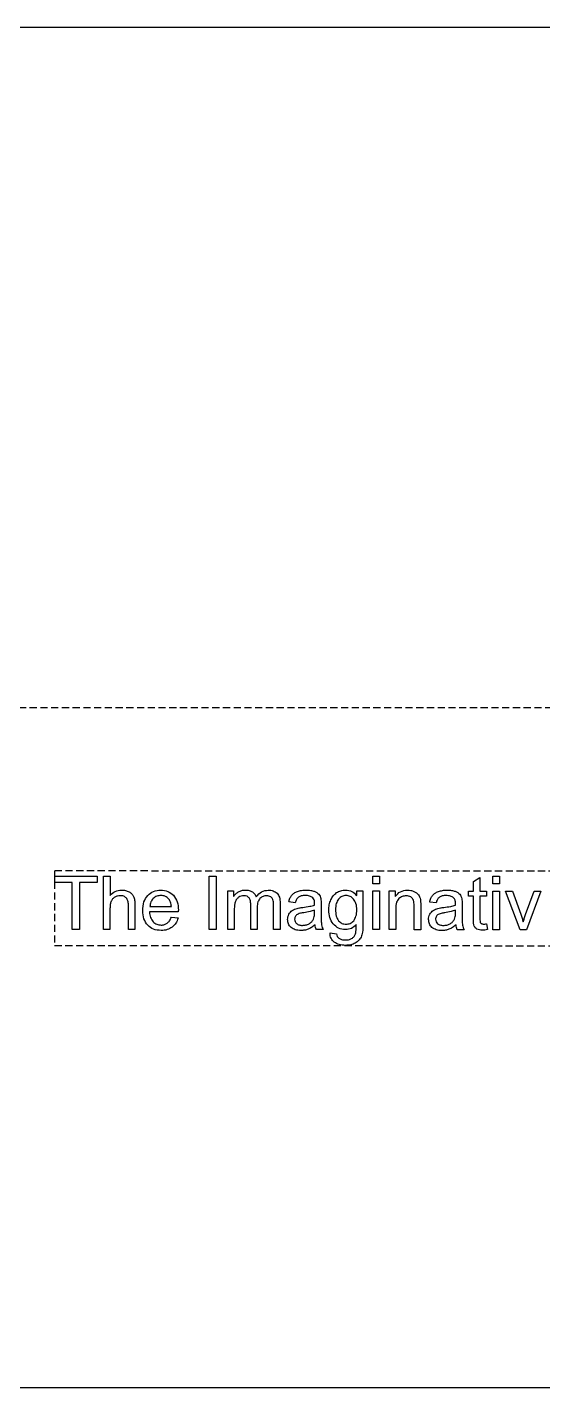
# Model space of a CAD drawing. Header units: millimetres. Extents: x -188 to 188, y -48 to 47.
# Drawn here: x 81.6 to 117.6, y -47.5 to 47.5 of the extents above; entities that cross this region are included whole.
import ezdxf

# ---------------------------------------------------------------- set-up
doc = ezdxf.new("R2010")
doc.units = ezdxf.units.MM
doc.linetypes.add('DASHED', pattern=[0.75, 0.5, -0.25])
doc.layers.get('0').update_dxf_attribs({"linetype": 'CONTINUOUS'})

msp = doc.modelspace()

# ---------------------------------------------------------------- linework, layer by layer
at = {"linetype": 'DASHED'}
for p, q in [((0, 0), (187.5, 0)), ((180, -11.445), (83.492, -11.414)), ((83.492, -11.414), (83.492, -16.62)), ((83.492, -16.62), (180, -16.651))]:
    msp.add_line(p, q, dxfattribs=at)
for p, q in [((83.503, -12.218), (83.503, -11.778)), ((83.503, -11.778), (86.457, -11.779)), ((84.731, -12.218), (83.503, -12.218)), ((84.73, -15.505), (84.731, -12.218)), ((85.224, -12.218), (85.223, -15.505)), ((86.457, -12.218), (85.224, -12.218)), ((86.457, -11.779), (86.457, -12.218)), ((86.903, -15.506), (86.904, -11.779)), ((86.904, -11.779), (87.362, -11.779)), ((87.362, -11.779), (87.362, -13.116)), ((94.283, -15.508), (94.284, -11.781)), ((94.284, -11.781), (94.777, -11.781)), ((94.777, -11.781), (94.776, -15.508)), ((105.718, -12.311), (105.718, -11.785)), ((105.718, -11.785), (106.176, -11.785)), ((106.176, -12.311), (105.718, -12.311)), ((106.176, -11.785), (106.176, -12.311)), ((112.747, -12.146), (113.202, -11.871)), ((112.747, -12.814), (112.747, -12.146)), ((113.202, -11.871), (113.202, -12.814)), ((114.112, -12.314), (114.112, -11.788)), ((114.112, -11.788), (114.57, -11.788)), ((114.57, -12.314), (114.112, -12.314)), ((114.57, -11.788), (114.57, -12.314)), ((95.587, -15.508), (95.588, -12.809)), ((95.588, -12.809), (95.997, -12.809)), ((95.997, -12.809), (95.997, -13.188)), ((104.602, -13.137), (104.602, -12.812)), ((104.602, -12.812), (105.024, -12.812)), ((105.024, -12.812), (105.023, -15.145)), ((105.717, -15.512), (105.718, -12.812)), ((105.718, -12.812), (106.176, -12.812)), ((106.176, -12.812), (106.175, -15.512)), ((106.871, -15.512), (106.872, -12.812)), ((106.872, -12.812), (107.284, -12.812)), ((107.284, -12.812), (107.284, -13.196)), ((112.411, -13.17), (112.411, -12.814)), ((112.411, -12.814), (112.747, -12.814)), ((112.747, -13.17), (112.411, -13.17)), ((112.746, -14.723), (112.747, -13.17)), ((113.202, -13.17), (113.201, -14.749)), ((113.202, -12.814), (113.662, -12.815)), ((113.662, -13.17), (113.202, -13.17)), ((113.662, -12.815), (113.662, -13.17)), ((114.111, -15.514), (114.112, -12.815)), ((114.112, -12.815), (114.57, -12.815)), ((114.57, -12.815), (114.569, -15.515)), ((116.015, -15.515), (114.989, -12.815)), ((114.989, -12.815), (115.472, -12.815)), ((115.472, -12.815), (116.051, -14.432)), ((116.394, -14.463), (116.995, -12.816)), ((117.465, -12.816), (116.442, -15.515)), ((116.995, -12.816), (117.465, -12.816)), ((87.361, -14.029), (87.361, -15.506)), ((88.645, -15.506), (88.645, -13.795)), ((89.103, -13.795), (89.102, -15.506)), ((90.145, -13.897), (91.652, -13.898)), ((96.045, -14.108), (96.045, -15.509)), ((97.191, -15.509), (97.192, -13.755)), ((97.649, -13.941), (97.649, -15.509)), ((98.79, -15.509), (98.791, -13.809)), ((99.246, -13.656), (99.245, -15.51)), ((100.296, -13.641), (99.848, -13.58)), ((101.648, -14.323), (101.648, -14.155)), ((102.111, -13.769), (102.11, -14.379)), ((107.329, -14.038), (107.329, -15.512)), ((108.608, -15.513), (108.608, -13.87)), ((109.066, -13.853), (109.065, -15.513)), ((110.139, -13.645), (109.691, -13.583)), ((111.491, -14.326), (111.491, -14.159)), ((111.954, -13.772), (111.953, -14.382)), ((92.133, -14.274), (90.119, -14.274)), ((91.647, -14.638), (92.12, -14.696)), ((113.661, -15.105), (113.727, -15.509)), ((85.223, -15.505), (84.73, -15.505)), ((87.361, -15.506), (86.903, -15.506)), ((89.102, -15.506), (88.645, -15.506)), ((94.776, -15.508), (94.283, -15.508)), ((96.045, -15.509), (95.587, -15.508)), ((97.649, -15.509), (97.191, -15.509)), ((99.245, -15.51), (98.79, -15.509)), ((102.255, -15.511), (101.777, -15.51)), ((102.735, -15.734), (103.18, -15.801)), ((106.175, -15.512), (105.717, -15.512)), ((107.329, -15.512), (106.871, -15.512)), ((109.065, -15.513), (108.608, -15.513)), ((112.098, -15.514), (111.62, -15.514)), ((114.569, -15.515), (114.111, -15.514)), ((116.442, -15.515), (116.015, -15.515))]:
    msp.add_line(p, q)
msp.add_lwpolyline([(-187.5, 47.5), (187.5, 47.5), (187.5, -47.5), (-187.5, -47.5)], close=True)
for points, knots in [([(87.362, -13.116), (87.475, -13.008), (87.702, -12.792), (88.014, -12.761), (88.17, -12.745)], [0, 0, 0, 0, 0.0456846, 0.09125307, 0.09125307, 0.09125307, 0.09125307]), ([(87.693, -13.245), (87.638, -13.282), (87.529, -13.357), (87.468, -13.473), (87.438, -13.531)], [0, 0, 0, 0, 0.01974658, 0.03886842, 0.03886842, 0.03886842, 0.03886842]), ([(88.076, -13.139), (88.009, -13.144), (87.874, -13.153), (87.754, -13.214), (87.693, -13.245)], [0, 0, 0, 0, 0.01990852, 0.04005298, 0.04005298, 0.04005298, 0.04005298]), ([(88.497, -13.296), (88.439, -13.25), (88.317, -13.153), (88.16, -13.144), (88.076, -13.139)], [0, 0, 0, 0, 0.02144331, 0.0458761, 0.0458761, 0.0458761, 0.0458761]), ([(88.17, -12.745), (88.265, -12.749), (88.446, -12.757), (88.612, -12.829), (88.691, -12.864)], [0, 0, 0, 0, 0.02818201, 0.05384816, 0.05384816, 0.05384816, 0.05384816]), ([(88.645, -13.795), (88.643, -13.693), (88.639, -13.512), (88.54, -13.361), (88.497, -13.296)], [0, 0, 0, 0, 0.02987943, 0.05304606, 0.05304606, 0.05304606, 0.05304606]), ([(88.691, -12.864), (88.759, -12.906), (88.892, -12.989), (88.97, -13.124), (89.008, -13.19)], [0, 0, 0, 0, 0.02362278, 0.04612395, 0.04612395, 0.04612395, 0.04612395]), ([(89.008, -13.19), (89.035, -13.275), (89.099, -13.471), (89.101, -13.678), (89.103, -13.795)], [0, 0, 0, 0, 0.02652964, 0.06156466, 0.06156466, 0.06156466, 0.06156466]), ([(89.647, -14.179), (89.656, -13.971), (89.674, -13.584), (89.896, -13.268), (89.998, -13.122)], [0, 0, 0, 0, 0.0611343, 0.113477, 0.113477, 0.113477, 0.113477]), ([(89.998, -13.122), (90.125, -13.012), (90.387, -12.788), (90.732, -12.76), (90.908, -12.746)], [0, 0, 0, 0, 0.0491902, 0.1007699, 0.1007699, 0.1007699, 0.1007699]), ([(90.913, -13.122), (90.812, -13.131), (90.614, -13.147), (90.459, -13.272), (90.383, -13.333)], [0, 0, 0, 0, 0.0294873, 0.0582273, 0.0582273, 0.0582273, 0.0582273]), ([(90.908, -12.746), (91.079, -12.76), (91.414, -12.788), (91.668, -13.008), (91.792, -13.115)], [0, 0, 0, 0, 0.05004535, 0.09807473, 0.09807473, 0.09807473, 0.09807473]), ([(91.48, -13.387), (91.401, -13.31), (91.243, -13.155), (91.023, -13.133), (90.913, -13.122)], [0, 0, 0, 0, 0.0319896, 0.0642593, 0.0642593, 0.0642593, 0.0642593]), ([(91.792, -13.115), (91.892, -13.258), (92.109, -13.568), (92.126, -13.948), (92.135, -14.152)], [0, 0, 0, 0, 0.051286, 0.1112608, 0.1112608, 0.1112608, 0.1112608]), ([(95.997, -13.188), (96.043, -13.125), (96.136, -12.997), (96.269, -12.912), (96.335, -12.869)], [0, 0, 0, 0, 0.02322327, 0.04683379, 0.04683379, 0.04683379, 0.04683379]), ([(96.357, -13.246), (96.306, -13.285), (96.201, -13.363), (96.147, -13.483), (96.119, -13.544)], [0, 0, 0, 0, 0.01888641, 0.03861774, 0.03861774, 0.03861774, 0.03861774]), ([(96.335, -12.869), (96.409, -12.833), (96.561, -12.761), (96.729, -12.752), (96.816, -12.748)], [0, 0, 0, 0, 0.02431096, 0.04997357, 0.04997357, 0.04997357, 0.04997357]), ([(96.714, -13.145), (96.651, -13.149), (96.524, -13.157), (96.413, -13.217), (96.357, -13.246)], [0, 0, 0, 0, 0.01876204, 0.03751058, 0.03751058, 0.03751058, 0.03751058]), ([(97.08, -13.297), (97.034, -13.253), (96.932, -13.156), (96.791, -13.148), (96.714, -13.145)], [0, 0, 0, 0, 0.01866158, 0.04085366, 0.04085366, 0.04085366, 0.04085366]), ([(96.816, -12.748), (96.909, -12.752), (97.082, -12.758), (97.236, -12.836), (97.308, -12.873)], [0, 0, 0, 0, 0.02747289, 0.05127652, 0.05127652, 0.05127652, 0.05127652]), ([(97.192, -13.755), (97.19, -13.664), (97.187, -13.502), (97.112, -13.36), (97.08, -13.297)], [0, 0, 0, 0, 0.0268381, 0.04766779, 0.04766779, 0.04766779, 0.04766779]), ([(97.308, -12.873), (97.367, -12.919), (97.487, -13.012), (97.548, -13.151), (97.578, -13.221)], [0, 0, 0, 0, 0.02215527, 0.04474645, 0.04474645, 0.04474645, 0.04474645]), ([(97.578, -13.221), (97.69, -13.083), (97.907, -12.816), (98.247, -12.771), (98.412, -12.749)], [0, 0, 0, 0, 0.05114945, 0.09914813, 0.09914813, 0.09914813, 0.09914813]), ([(98.31, -13.145), (98.22, -13.152), (98.043, -13.167), (97.905, -13.279), (97.837, -13.334)], [0, 0, 0, 0, 0.02648308, 0.0520237, 0.0520237, 0.0520237, 0.0520237]), ([(98.585, -13.219), (98.543, -13.197), (98.457, -13.153), (98.36, -13.148), (98.31, -13.145)], [0, 0, 0, 0, 0.01386107, 0.02871998, 0.02871998, 0.02871998, 0.02871998]), ([(98.412, -12.749), (98.535, -12.755), (98.765, -12.767), (98.946, -12.906), (99.03, -12.971)], [0, 0, 0, 0, 0.03595838, 0.06705854, 0.06705854, 0.06705854, 0.06705854]), ([(98.746, -13.413), (98.728, -13.375), (98.691, -13.296), (98.621, -13.245), (98.585, -13.219)], [0, 0, 0, 0, 0.01256901, 0.0256352, 0.0256352, 0.0256352, 0.0256352]), ([(99.03, -12.971), (99.093, -13.062), (99.234, -13.267), (99.241, -13.518), (99.246, -13.656)], [0, 0, 0, 0, 0.03256748, 0.07318873, 0.07318873, 0.07318873, 0.07318873]), ([(99.848, -13.58), (99.87, -13.492), (99.911, -13.325), (100.005, -13.183), (100.049, -13.116)], [0, 0, 0, 0, 0.02718693, 0.05088801, 0.05088801, 0.05088801, 0.05088801]), ([(100.049, -13.116), (100.103, -13.06), (100.218, -12.941), (100.372, -12.878), (100.453, -12.845)], [0, 0, 0, 0, 0.02316629, 0.04920056, 0.04920056, 0.04920056, 0.04920056]), ([(100.523, -13.241), (100.474, -13.291), (100.363, -13.403), (100.32, -13.556), (100.296, -13.641)], [0, 0, 0, 0, 0.02060045, 0.04671338, 0.04671338, 0.04671338, 0.04671338]), ([(100.453, -12.845), (100.548, -12.817), (100.748, -12.758), (100.956, -12.752), (101.066, -12.749)], [0, 0, 0, 0, 0.02941707, 0.06223335, 0.06223335, 0.06223335, 0.06223335]), ([(101, -13.128), (100.904, -13.13), (100.736, -13.132), (100.587, -13.208), (100.523, -13.241)], [0, 0, 0, 0, 0.02820058, 0.04956357, 0.04956357, 0.04956357, 0.04956357]), ([(101.521, -13.283), (101.45, -13.238), (101.292, -13.137), (101.104, -13.131), (101, -13.128)], [0, 0, 0, 0, 0.02470696, 0.05526828, 0.05526828, 0.05526828, 0.05526828]), ([(101.066, -12.749), (101.171, -12.751), (101.362, -12.755), (101.546, -12.807), (101.628, -12.831)], [0, 0, 0, 0, 0.03139723, 0.0569843, 0.0569843, 0.0569843, 0.0569843]), ([(101.651, -13.677), (101.649, -13.595), (101.646, -13.449), (101.559, -13.333), (101.521, -13.283)], [0, 0, 0, 0, 0.02405156, 0.04240866, 0.04240866, 0.04240866, 0.04240866]), ([(101.628, -12.831), (101.693, -12.857), (101.812, -12.906), (101.904, -12.995), (101.946, -13.036)], [0, 0, 0, 0, 0.02087626, 0.03810956, 0.03810956, 0.03810956, 0.03810956]), ([(101.946, -13.036), (101.977, -13.081), (102.044, -13.176), (102.073, -13.288), (102.088, -13.347)], [0, 0, 0, 0, 0.01641036, 0.03448813, 0.03448813, 0.03448813, 0.03448813]), ([(102.784, -13.433), (102.835, -13.331), (102.933, -13.133), (103.106, -12.995), (103.19, -12.928)], [0, 0, 0, 0, 0.03363538, 0.06543543, 0.06543543, 0.06543543, 0.06543543]), ([(103.19, -12.928), (103.284, -12.876), (103.478, -12.769), (103.7, -12.757), (103.814, -12.75)], [0, 0, 0, 0, 0.03181863, 0.06563654, 0.06563654, 0.06563654, 0.06563654]), ([(103.847, -13.129), (103.748, -13.14), (103.547, -13.163), (103.402, -13.305), (103.328, -13.377)], [0, 0, 0, 0, 0.02888965, 0.05896409, 0.05896409, 0.05896409, 0.05896409]), ([(103.814, -12.75), (103.967, -12.767), (104.276, -12.801), (104.493, -13.024), (104.602, -13.137)], [0, 0, 0, 0, 0.04465436, 0.0902552, 0.0902552, 0.0902552, 0.0902552]), ([(104.377, -13.381), (104.301, -13.308), (104.153, -13.164), (103.947, -13.14), (103.847, -13.129)], [0, 0, 0, 0, 0.03072623, 0.06016402, 0.06016402, 0.06016402, 0.06016402]), ([(107.284, -13.196), (107.395, -13.067), (107.622, -12.803), (107.968, -12.769), (108.143, -12.752)], [0, 0, 0, 0, 0.0493425, 0.1001459, 0.1001459, 0.1001459, 0.1001459]), ([(108.047, -13.148), (107.953, -13.156), (107.767, -13.17), (107.617, -13.28), (107.542, -13.334)], [0, 0, 0, 0, 0.02762453, 0.05470367, 0.05470367, 0.05470367, 0.05470367]), ([(108.366, -13.231), (108.317, -13.207), (108.217, -13.157), (108.105, -13.151), (108.047, -13.148)], [0, 0, 0, 0, 0.01602264, 0.033274, 0.033274, 0.033274, 0.033274]), ([(108.143, -12.752), (108.222, -12.755), (108.376, -12.762), (108.521, -12.814), (108.592, -12.84)], [0, 0, 0, 0, 0.02352132, 0.04595632, 0.04595632, 0.04595632, 0.04595632]), ([(108.555, -13.452), (108.533, -13.408), (108.489, -13.318), (108.407, -13.26), (108.366, -13.231)], [0, 0, 0, 0, 0.01449054, 0.02953594, 0.02953594, 0.02953594, 0.02953594]), ([(108.592, -12.84), (108.655, -12.869), (108.772, -12.926), (108.858, -13.024), (108.898, -13.07)], [0, 0, 0, 0, 0.02056215, 0.03867255, 0.03867255, 0.03867255, 0.03867255]), ([(108.898, -13.07), (108.93, -13.12), (108.995, -13.226), (109.025, -13.346), (109.04, -13.408)], [0, 0, 0, 0, 0.01780841, 0.0368861, 0.0368861, 0.0368861, 0.0368861]), ([(109.691, -13.583), (109.713, -13.495), (109.754, -13.329), (109.848, -13.186), (109.892, -13.12)], [0, 0, 0, 0, 0.0271869, 0.0508881, 0.0508881, 0.0508881, 0.0508881]), ([(109.892, -13.12), (109.946, -13.063), (110.061, -12.944), (110.215, -12.881), (110.296, -12.848)], [0, 0, 0, 0, 0.02316629, 0.04920056, 0.04920056, 0.04920056, 0.04920056]), ([(110.366, -13.244), (110.317, -13.294), (110.206, -13.406), (110.163, -13.559), (110.139, -13.645)], [0, 0, 0, 0, 0.02060038, 0.04671334, 0.04671334, 0.04671334, 0.04671334]), ([(110.296, -12.848), (110.391, -12.82), (110.591, -12.761), (110.799, -12.756), (110.909, -12.753)], [0, 0, 0, 0, 0.02941696, 0.06223324, 0.06223324, 0.06223324, 0.06223324]), ([(110.843, -13.131), (110.747, -13.133), (110.579, -13.135), (110.43, -13.212), (110.366, -13.244)], [0, 0, 0, 0, 0.02820069, 0.04956358, 0.04956358, 0.04956358, 0.04956358]), ([(111.364, -13.287), (111.293, -13.241), (111.135, -13.141), (110.947, -13.135), (110.843, -13.131)], [0, 0, 0, 0, 0.02470707, 0.05526839, 0.05526839, 0.05526839, 0.05526839]), ([(110.909, -12.753), (111.014, -12.754), (111.205, -12.758), (111.389, -12.81), (111.471, -12.834)], [0, 0, 0, 0, 0.03139723, 0.05698418, 0.05698418, 0.05698418, 0.05698418]), ([(111.494, -13.681), (111.492, -13.598), (111.489, -13.452), (111.402, -13.337), (111.364, -13.287)], [0, 0, 0, 0, 0.02405158, 0.04240848, 0.04240848, 0.04240848, 0.04240848]), ([(111.471, -12.834), (111.536, -12.861), (111.655, -12.909), (111.747, -12.998), (111.789, -13.039)], [0, 0, 0, 0, 0.02087615, 0.03810972, 0.03810972, 0.03810972, 0.03810972]), ([(111.789, -13.039), (111.82, -13.084), (111.887, -13.179), (111.916, -13.291), (111.931, -13.35)], [0, 0, 0, 0, 0.01641036, 0.03448806, 0.03448806, 0.03448806, 0.03448806]), ([(87.438, -13.531), (87.416, -13.602), (87.365, -13.764), (87.363, -13.933), (87.361, -14.029)], [0, 0, 0, 0, 0.02222917, 0.05063761, 0.05063761, 0.05063761, 0.05063761]), ([(89.993, -15.203), (89.892, -15.062), (89.674, -14.757), (89.656, -14.381), (89.647, -14.179)], [0, 0, 0, 0, 0.050965, 0.1101047, 0.1101047, 0.1101047, 0.1101047]), ([(90.383, -13.333), (90.319, -13.412), (90.186, -13.577), (90.159, -13.787), (90.145, -13.897)], [0, 0, 0, 0, 0.02977147, 0.0623282, 0.0623282, 0.0623282, 0.0623282]), ([(91.652, -13.898), (91.641, -13.796), (91.62, -13.612), (91.523, -13.456), (91.48, -13.387)], [0, 0, 0, 0, 0.03037416, 0.0545429, 0.0545429, 0.0545429, 0.0545429]), ([(92.135, -14.152), (92.135, -14.169), (92.135, -14.21), (92.133, -14.251), (92.133, -14.274)], [0, 0, 0, 0, 0.00508461, 0.01220503, 0.01220503, 0.01220503, 0.01220503]), ([(96.119, -13.544), (96.098, -13.623), (96.048, -13.807), (96.046, -13.999), (96.045, -14.108)], [0, 0, 0, 0, 0.02452703, 0.05711804, 0.05711804, 0.05711804, 0.05711804]), ([(97.837, -13.334), (97.783, -13.414), (97.658, -13.595), (97.652, -13.816), (97.649, -13.941)], [0, 0, 0, 0, 0.02838167, 0.06469, 0.06469, 0.06469, 0.06469]), ([(98.791, -13.809), (98.791, -13.73), (98.791, -13.596), (98.759, -13.466), (98.746, -13.413)], [0, 0, 0, 0, 0.02363591, 0.03990168, 0.03990168, 0.03990168, 0.03990168]), ([(99.859, -14.436), (99.891, -14.384), (99.955, -14.282), (100.049, -14.209), (100.096, -14.173)], [0, 0, 0, 0, 0.01808199, 0.03562594, 0.03562594, 0.03562594, 0.03562594]), ([(100.096, -14.173), (100.147, -14.142), (100.25, -14.078), (100.366, -14.041), (100.425, -14.023)], [0, 0, 0, 0, 0.01781162, 0.03629684, 0.03629684, 0.03629684, 0.03629684]), ([(100.425, -14.023), (100.481, -14.01), (100.616, -13.981), (100.752, -13.964), (100.832, -13.954)], [0, 0, 0, 0, 0.01726253, 0.04126867, 0.04126867, 0.04126867, 0.04126867]), ([(100.832, -13.954), (100.993, -13.935), (101.269, -13.902), (101.537, -13.828), (101.648, -13.797)], [0, 0, 0, 0, 0.04865164, 0.08320946, 0.08320946, 0.08320946, 0.08320946]), ([(101.648, -14.155), (101.545, -14.189), (101.301, -14.269), (101.047, -14.307), (100.9, -14.328)], [0, 0, 0, 0, 0.03253015, 0.07683364, 0.07683364, 0.07683364, 0.07683364]), ([(101.648, -13.797), (101.649, -13.771), (101.65, -13.732), (101.65, -13.692), (101.651, -13.677)], [0, 0, 0, 0, 0.0076922, 0.01195068, 0.01195068, 0.01195068, 0.01195068]), ([(102.088, -13.347), (102.094, -13.402), (102.111, -13.542), (102.111, -13.683), (102.111, -13.769)], [0, 0, 0, 0, 0.01648606, 0.04229469, 0.04229469, 0.04229469, 0.04229469]), ([(102.644, -14.146), (102.65, -14.02), (102.66, -13.776), (102.744, -13.545), (102.784, -13.433)], [0, 0, 0, 0, 0.03731049, 0.0730432, 0.0730432, 0.0730432, 0.0730432]), ([(102.949, -15.109), (102.86, -14.966), (102.677, -14.671), (102.655, -14.324), (102.644, -14.146)], [0, 0, 0, 0, 0.0497427, 0.1024737, 0.1024737, 0.1024737, 0.1024737]), ([(103.328, -13.377), (103.266, -13.477), (103.127, -13.701), (103.119, -13.966), (103.115, -14.113)], [0, 0, 0, 0, 0.03470708, 0.07784128, 0.07784128, 0.07784128, 0.07784128]), ([(103.115, -14.113), (103.118, -14.27), (103.123, -14.548), (103.264, -14.785), (103.325, -14.888)], [0, 0, 0, 0, 0.04625022, 0.08157824, 0.08157824, 0.08157824, 0.08157824]), ([(104.597, -14.128), (104.592, -13.979), (104.584, -13.709), (104.441, -13.482), (104.377, -13.381)], [0, 0, 0, 0, 0.04381609, 0.07916658, 0.07916658, 0.07916658, 0.07916658]), ([(104.383, -14.89), (104.445, -14.788), (104.587, -14.556), (104.593, -14.283), (104.597, -14.128)], [0, 0, 0, 0, 0.03504585, 0.08032501, 0.08032501, 0.08032501, 0.08032501]), ([(107.542, -13.334), (107.48, -13.42), (107.333, -13.629), (107.331, -13.887), (107.329, -14.038)], [0, 0, 0, 0, 0.03124296, 0.07509859, 0.07509859, 0.07509859, 0.07509859]), ([(108.608, -13.87), (108.608, -13.788), (108.607, -13.647), (108.57, -13.51), (108.555, -13.452)], [0, 0, 0, 0, 0.02447236, 0.0423091, 0.0423091, 0.0423091, 0.0423091]), ([(109.04, -13.408), (109.048, -13.466), (109.066, -13.614), (109.066, -13.763), (109.066, -13.853)], [0, 0, 0, 0, 0.01758058, 0.04459785, 0.04459785, 0.04459785, 0.04459785]), ([(109.702, -14.439), (109.734, -14.387), (109.798, -14.285), (109.892, -14.212), (109.939, -14.176)], [0, 0, 0, 0, 0.01808206, 0.03562601, 0.03562601, 0.03562601, 0.03562601]), ([(109.939, -14.176), (109.99, -14.145), (110.093, -14.081), (110.209, -14.045), (110.268, -14.026)], [0, 0, 0, 0, 0.01781151, 0.03629685, 0.03629685, 0.03629685, 0.03629685]), ([(110.268, -14.026), (110.324, -14.014), (110.459, -13.984), (110.595, -13.967), (110.675, -13.957)], [0, 0, 0, 0, 0.01726241, 0.04126855, 0.04126855, 0.04126855, 0.04126855]), ([(110.675, -13.957), (110.836, -13.938), (111.112, -13.905), (111.38, -13.831), (111.491, -13.8)], [0, 0, 0, 0, 0.04865176, 0.08320958, 0.08320958, 0.08320958, 0.08320958]), ([(111.491, -14.159), (111.388, -14.192), (111.144, -14.272), (110.89, -14.31), (110.743, -14.331)], [0, 0, 0, 0, 0.03253004, 0.07683353, 0.07683353, 0.07683353, 0.07683353]), ([(111.491, -13.8), (111.492, -13.775), (111.493, -13.735), (111.493, -13.695), (111.494, -13.681)], [0, 0, 0, 0, 0.0076922, 0.01195068, 0.01195068, 0.01195068, 0.01195068]), ([(111.931, -13.35), (111.937, -13.405), (111.954, -13.545), (111.954, -13.686), (111.954, -13.772)], [0, 0, 0, 0, 0.01648609, 0.04229471, 0.04229471, 0.04229471, 0.04229471]), ([(90.119, -14.274), (90.133, -14.409), (90.157, -14.659), (90.304, -14.862), (90.371, -14.955)], [0, 0, 0, 0, 0.03999691, 0.07379614, 0.07379614, 0.07379614, 0.07379614]), ([(90.371, -14.955), (90.451, -15.024), (90.614, -15.163), (90.827, -15.182), (90.935, -15.192)], [0, 0, 0, 0, 0.0309938, 0.06256556, 0.06256556, 0.06256556, 0.06256556]), ([(90.935, -15.192), (91.015, -15.187), (91.169, -15.178), (91.301, -15.098), (91.365, -15.06)], [0, 0, 0, 0, 0.02355673, 0.04555515, 0.04555515, 0.04555515, 0.04555515]), ([(91.365, -15.06), (91.422, -15.005), (91.548, -14.887), (91.612, -14.725), (91.647, -14.638)], [0, 0, 0, 0, 0.02342843, 0.0513109, 0.0513109, 0.0513109, 0.0513109]), ([(92.12, -14.696), (92.076, -14.825), (91.992, -15.075), (91.799, -15.253), (91.705, -15.339)], [0, 0, 0, 0, 0.04010569, 0.07761184, 0.07761184, 0.07761184, 0.07761184]), ([(99.769, -14.798), (99.773, -14.734), (99.78, -14.607), (99.833, -14.492), (99.859, -14.436)], [0, 0, 0, 0, 0.01910409, 0.03763861, 0.03763861, 0.03763861, 0.03763861]), ([(100.008, -15.353), (99.938, -15.275), (99.797, -15.117), (99.778, -14.905), (99.769, -14.798)], [0, 0, 0, 0, 0.03056035, 0.06192567, 0.06192567, 0.06192567, 0.06192567]), ([(100.321, -14.568), (100.302, -14.602), (100.265, -14.669), (100.26, -14.747), (100.257, -14.785)], [0, 0, 0, 0, 0.01137413, 0.02289191, 0.02289191, 0.02289191, 0.02289191]), ([(100.257, -14.785), (100.263, -14.844), (100.275, -14.961), (100.355, -15.047), (100.396, -15.09)], [0, 0, 0, 0, 0.01713163, 0.0343481, 0.0343481, 0.0343481, 0.0343481]), ([(100.501, -14.419), (100.465, -14.438), (100.393, -14.474), (100.345, -14.537), (100.321, -14.568)], [0, 0, 0, 0, 0.01210357, 0.02364865, 0.02364865, 0.02364865, 0.02364865]), ([(100.396, -15.09), (100.451, -15.126), (100.574, -15.205), (100.72, -15.21), (100.801, -15.213)], [0, 0, 0, 0, 0.01936292, 0.0430429, 0.0430429, 0.0430429, 0.0430429]), ([(100.9, -14.328), (100.819, -14.34), (100.684, -14.359), (100.554, -14.402), (100.501, -14.419)], [0, 0, 0, 0, 0.02447097, 0.04101622, 0.04101622, 0.04101622, 0.04101622]), ([(100.801, -15.213), (100.886, -15.208), (101.05, -15.2), (101.199, -15.131), (101.271, -15.097)], [0, 0, 0, 0, 0.02514297, 0.04884061, 0.04884061, 0.04884061, 0.04884061]), ([(101.686, -15.177), (101.605, -15.243), (101.454, -15.365), (101.278, -15.445), (101.196, -15.482)], [0, 0, 0, 0, 0.03101436, 0.05787274, 0.05787274, 0.05787274, 0.05787274]), ([(101.271, -15.097), (101.335, -15.056), (101.461, -14.974), (101.537, -14.844), (101.574, -14.781)], [0, 0, 0, 0, 0.02250516, 0.04432052, 0.04432052, 0.04432052, 0.04432052]), ([(101.574, -14.781), (101.595, -14.717), (101.645, -14.569), (101.647, -14.413), (101.648, -14.323)], [0, 0, 0, 0, 0.01997337, 0.04660212, 0.04660212, 0.04660212, 0.04660212]), ([(101.777, -15.51), (101.755, -15.46), (101.71, -15.353), (101.694, -15.238), (101.686, -15.177)], [0, 0, 0, 0, 0.01651296, 0.03467442, 0.03467442, 0.03467442, 0.03467442]), ([(102.11, -14.379), (102.109, -14.553), (102.108, -14.823), (102.131, -15.091), (102.139, -15.186)], [0, 0, 0, 0, 0.05208636, 0.08080057, 0.08080057, 0.08080057, 0.08080057]), ([(102.139, -15.186), (102.152, -15.242), (102.176, -15.355), (102.229, -15.459), (102.255, -15.511)], [0, 0, 0, 0, 0.01711822, 0.03453814, 0.03453814, 0.03453814, 0.03453814]), ([(103.811, -15.511), (103.637, -15.496), (103.3, -15.468), (103.064, -15.226), (102.949, -15.109)], [0, 0, 0, 0, 0.05039077, 0.09794557, 0.09794557, 0.09794557, 0.09794557]), ([(103.325, -14.888), (103.4, -14.959), (103.548, -15.101), (103.752, -15.122), (103.854, -15.132)], [0, 0, 0, 0, 0.02999912, 0.05973874, 0.05973874, 0.05973874, 0.05973874]), ([(104.558, -15.158), (104.453, -15.261), (104.244, -15.465), (103.954, -15.496), (103.811, -15.511)], [0, 0, 0, 0, 0.04285854, 0.08485314, 0.08485314, 0.08485314, 0.08485314]), ([(103.854, -15.132), (103.955, -15.122), (104.159, -15.101), (104.308, -14.96), (104.383, -14.89)], [0, 0, 0, 0, 0.0296085, 0.05965064, 0.05965064, 0.05965064, 0.05965064]), ([(104.525, -15.745), (104.535, -15.673), (104.562, -15.478), (104.56, -15.282), (104.558, -15.158)], [0, 0, 0, 0, 0.0218275, 0.05888517, 0.05888517, 0.05888517, 0.05888517]), ([(105.023, -15.145), (105.023, -15.327), (105.024, -15.632), (104.932, -15.921), (104.895, -16.039)], [0, 0, 0, 0, 0.0539562, 0.09073296, 0.09073296, 0.09073296, 0.09073296]), ([(109.612, -14.801), (109.616, -14.737), (109.623, -14.61), (109.676, -14.495), (109.702, -14.439)], [0, 0, 0, 0, 0.01910409, 0.03763857, 0.03763857, 0.03763857, 0.03763857]), ([(109.851, -15.357), (109.781, -15.278), (109.64, -15.12), (109.621, -14.908), (109.612, -14.801)], [0, 0, 0, 0, 0.03056042, 0.06192572, 0.06192572, 0.06192572, 0.06192572]), ([(110.164, -14.571), (110.145, -14.605), (110.108, -14.673), (110.103, -14.75), (110.1, -14.789)], [0, 0, 0, 0, 0.01137418, 0.02289196, 0.02289196, 0.02289196, 0.02289196]), ([(110.1, -14.789), (110.106, -14.847), (110.118, -14.964), (110.198, -15.051), (110.239, -15.094)], [0, 0, 0, 0, 0.01713161, 0.03434808, 0.03434808, 0.03434808, 0.03434808]), ([(110.344, -14.423), (110.308, -14.441), (110.236, -14.477), (110.188, -14.54), (110.164, -14.571)], [0, 0, 0, 0, 0.01210357, 0.02364857, 0.02364857, 0.02364857, 0.02364857]), ([(110.239, -15.094), (110.294, -15.129), (110.417, -15.208), (110.563, -15.213), (110.644, -15.216)], [0, 0, 0, 0, 0.01936302, 0.04304313, 0.04304313, 0.04304313, 0.04304313]), ([(110.743, -14.331), (110.662, -14.343), (110.527, -14.362), (110.397, -14.405), (110.344, -14.423)], [0, 0, 0, 0, 0.02447109, 0.04101634, 0.04101634, 0.04101634, 0.04101634]), ([(110.644, -15.216), (110.729, -15.212), (110.893, -15.203), (111.042, -15.134), (111.114, -15.1)], [0, 0, 0, 0, 0.02514285, 0.04884049, 0.04884049, 0.04884049, 0.04884049]), ([(111.529, -15.181), (111.448, -15.246), (111.297, -15.368), (111.121, -15.448), (111.039, -15.485)], [0, 0, 0, 0, 0.03101456, 0.05787283, 0.05787283, 0.05787283, 0.05787283]), ([(111.114, -15.1), (111.178, -15.059), (111.304, -14.977), (111.38, -14.848), (111.417, -14.784)], [0, 0, 0, 0, 0.02250525, 0.04432048, 0.04432048, 0.04432048, 0.04432048]), ([(111.417, -14.784), (111.438, -14.72), (111.488, -14.572), (111.49, -14.416), (111.491, -14.326)], [0, 0, 0, 0, 0.01997341, 0.04660215, 0.04660215, 0.04660215, 0.04660215]), ([(111.62, -15.514), (111.598, -15.463), (111.553, -15.356), (111.537, -15.241), (111.529, -15.181)], [0, 0, 0, 0, 0.01651288, 0.03467436, 0.03467436, 0.03467436, 0.03467436]), ([(111.953, -14.382), (111.952, -14.556), (111.951, -14.826), (111.974, -15.094), (111.982, -15.19)], [0, 0, 0, 0, 0.05208635, 0.08080056, 0.08080056, 0.08080056, 0.08080056]), ([(111.982, -15.19), (111.995, -15.246), (112.019, -15.359), (112.072, -15.462), (112.098, -15.514)], [0, 0, 0, 0, 0.01711828, 0.03453815, 0.03453815, 0.03453815, 0.03453815]), ([(112.802, -15.264), (112.786, -15.197), (112.743, -15.02), (112.745, -14.838), (112.746, -14.723)], [0, 0, 0, 0, 0.02036043, 0.05448497, 0.05448497, 0.05448497, 0.05448497]), ([(113.201, -14.749), (113.201, -14.803), (113.2, -14.888), (113.219, -14.97), (113.226, -15.001)], [0, 0, 0, 0, 0.0160901, 0.02535689, 0.02535689, 0.02535689, 0.02535689]), ([(113.226, -15.001), (113.235, -15.018), (113.254, -15.054), (113.287, -15.078), (113.304, -15.09)], [0, 0, 0, 0, 0.00594159, 0.01203647, 0.01203647, 0.01203647, 0.01203647]), ([(113.304, -15.09), (113.326, -15.099), (113.376, -15.121), (113.43, -15.122), (113.461, -15.123)], [0, 0, 0, 0, 0.00708881, 0.01611911, 0.01611911, 0.01611911, 0.01611911]), ([(113.461, -15.123), (113.49, -15.122), (113.557, -15.119), (113.624, -15.11), (113.661, -15.105)], [0, 0, 0, 0, 0.00884508, 0.0201728, 0.0201728, 0.0201728, 0.0201728]), ([(116.051, -14.432), (116.082, -14.521), (116.145, -14.701), (116.197, -14.883), (116.224, -14.976)], [0, 0, 0, 0, 0.02817635, 0.05709067, 0.05709067, 0.05709067, 0.05709067]), ([(116.224, -14.976), (116.248, -14.898), (116.3, -14.725), (116.361, -14.555), (116.394, -14.463)], [0, 0, 0, 0, 0.02462401, 0.05410944, 0.05410944, 0.05410944, 0.05410944]), ([(90.932, -15.568), (90.748, -15.556), (90.396, -15.532), (90.123, -15.309), (89.993, -15.203)], [0, 0, 0, 0, 0.0538756, 0.1030266, 0.1030266, 0.1030266, 0.1030266]), ([(91.705, -15.339), (91.593, -15.406), (91.356, -15.547), (91.079, -15.561), (90.932, -15.568)], [0, 0, 0, 0, 0.03848281, 0.08169729, 0.08169729, 0.08169729, 0.08169729]), ([(100.692, -15.571), (100.556, -15.566), (100.307, -15.556), (100.102, -15.417), (100.008, -15.353)], [0, 0, 0, 0, 0.03971244, 0.07301786, 0.07301786, 0.07301786, 0.07301786]), ([(101.196, -15.482), (101.116, -15.508), (100.951, -15.561), (100.779, -15.568), (100.692, -15.571)], [0, 0, 0, 0, 0.02526946, 0.05145235, 0.05145235, 0.05145235, 0.05145235]), ([(103.022, -16.389), (102.936, -16.304), (102.755, -16.125), (102.742, -15.869), (102.735, -15.734)], [0, 0, 0, 0, 0.0350416, 0.07384644, 0.07384644, 0.07384644, 0.07384644]), ([(103.18, -15.801), (103.192, -15.863), (103.213, -15.979), (103.297, -16.062), (103.335, -16.101)], [0, 0, 0, 0, 0.01856009, 0.03448437, 0.03448437, 0.03448437, 0.03448437]), ([(103.335, -16.101), (103.401, -16.138), (103.545, -16.219), (103.71, -16.225), (103.8, -16.228)], [0, 0, 0, 0, 0.02228761, 0.04885268, 0.04885268, 0.04885268, 0.04885268]), ([(103.8, -16.228), (103.896, -16.225), (104.07, -16.22), (104.223, -16.138), (104.291, -16.101)], [0, 0, 0, 0, 0.02833242, 0.05131186, 0.05131186, 0.05131186, 0.05131186]), ([(104.291, -16.101), (104.344, -16.053), (104.454, -15.956), (104.501, -15.817), (104.525, -15.745)], [0, 0, 0, 0, 0.02103802, 0.04323589, 0.04323589, 0.04323589, 0.04323589]), ([(104.895, -16.039), (104.845, -16.122), (104.742, -16.293), (104.574, -16.4), (104.488, -16.454)], [0, 0, 0, 0, 0.02880192, 0.05888143, 0.05888143, 0.05888143, 0.05888143]), ([(110.535, -15.574), (110.399, -15.569), (110.15, -15.559), (109.945, -15.42), (109.851, -15.357)], [0, 0, 0, 0, 0.03971256, 0.07301798, 0.07301798, 0.07301798, 0.07301798]), ([(111.039, -15.485), (110.959, -15.511), (110.794, -15.564), (110.622, -15.571), (110.535, -15.574)], [0, 0, 0, 0, 0.02526935, 0.05145224, 0.05145224, 0.05145224, 0.05145224]), ([(112.995, -15.471), (112.953, -15.443), (112.872, -15.39), (112.825, -15.305), (112.802, -15.264)], [0, 0, 0, 0, 0.01482946, 0.02871045, 0.02871045, 0.02871045, 0.02871045]), ([(113.382, -15.55), (113.307, -15.548), (113.173, -15.546), (113.05, -15.494), (112.995, -15.471)], [0, 0, 0, 0, 0.02220376, 0.03975261, 0.03975261, 0.03975261, 0.03975261]), ([(113.727, -15.509), (113.667, -15.521), (113.552, -15.543), (113.436, -15.548), (113.382, -15.55)], [0, 0, 0, 0, 0.01855586, 0.03485681, 0.03485681, 0.03485681, 0.03485681]), ([(103.803, -16.607), (103.654, -16.601), (103.376, -16.589), (103.134, -16.452), (103.022, -16.389)], [0, 0, 0, 0, 0.04399735, 0.08204787, 0.08204787, 0.08204787, 0.08204787]), ([(104.488, -16.454), (104.386, -16.499), (104.168, -16.594), (103.929, -16.602), (103.803, -16.607)], [0, 0, 0, 0, 0.03308595, 0.07074364, 0.07074364, 0.07074364, 0.07074364])]:
    msp.add_open_spline(points, degree=3, knots=knots)

doc.saveas('drawing.dxf')
